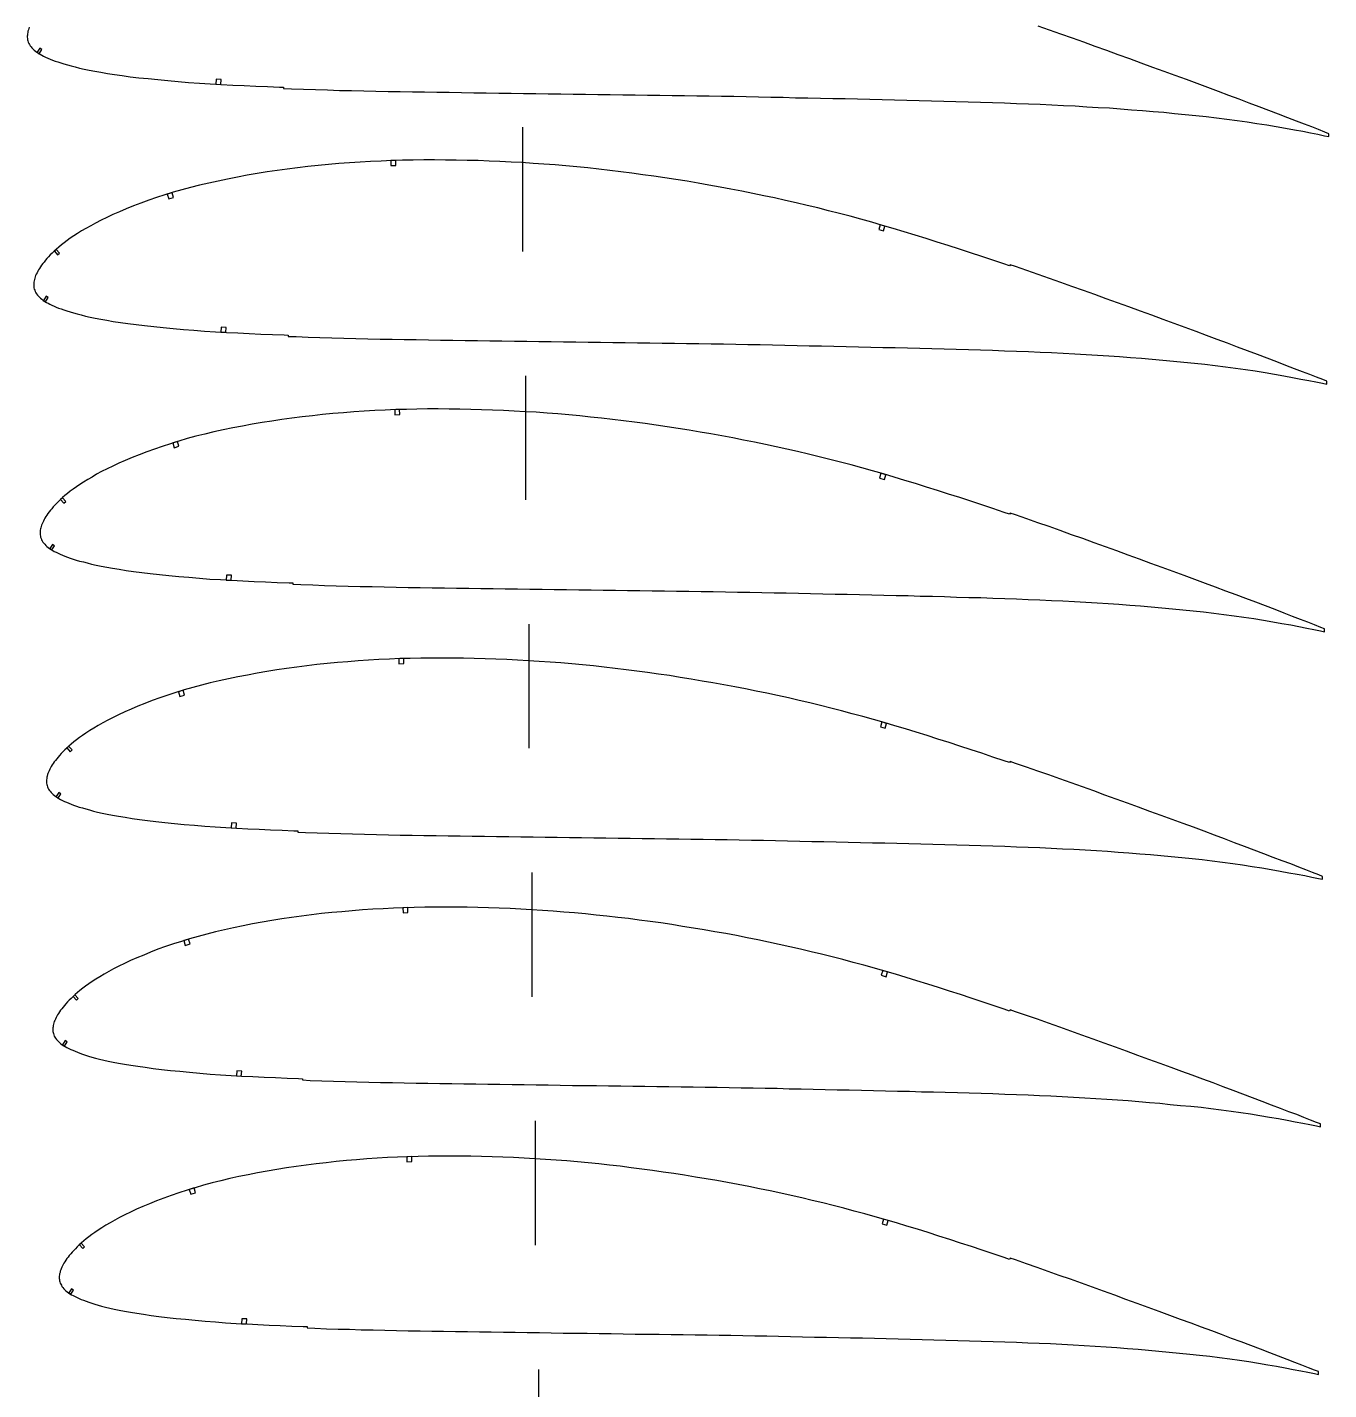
# Model space of a CAD drawing. Header units: metres. Extents: x -812 to 264, y -15627 to 100.
# Drawn here: x -791 to 257, y -3316 to -2220 of the extents above; entities that cross this region are included whole.
import ezdxf

# ---------------------------------------------------------------- set-up
doc = ezdxf.new("R2010")
doc.units = ezdxf.units.M

msp = doc.modelspace()

# ---------------------------------------------------------------- linework, layer by layer
for p, q in [((-392.2, -2400), (-392.2, -2300)), ((-389.6, -2600), (-389.6, -2500)), ((-387, -2800), (-387, -2700)), ((-384.5, -3000), (-384.5, -2900)), ((-381.9, -3200), (-381.9, -3100)), ((-379.3, -3400), (-379.3, -3300))]:
    msp.add_line(p, q)
at = {"layer": 'FoilLayer'}
msp.add_lwpolyline([(-789.5, -2219.5), (-789.9, -2220.6), (-790.3, -2221.6), (-790.6, -2222.7), (-790.8, -2223.7), (-791, -2224.7), (-791.1, -2225.8), (-791.2, -2226.7), (-791.2, -2227.6), (-791.1, -2228.6), (-790.9, -2229.6), (-790.7, -2230.5), (-790.4, -2231.5), (-789.9, -2232.5), (-789.4, -2233.4), (-788.8, -2234.4), (-788.1, -2235.3), (-787.4, -2236.2), (-786.5, -2237.1), (-785.6, -2238), (-784.5, -2238.8), (-783.4, -2239.6), (-782.2, -2240.4), (-780.9, -2241.2), (-779.5, -2242), (-778, -2242.8), (-776.4, -2243.5), (-774.7, -2244.3), (-772.8, -2245.1), (-770.9, -2245.9), (-768.8, -2246.7), (-766.6, -2247.4), (-764.2, -2248.2), (-761.6, -2249), (-758.8, -2249.8), (-755.8, -2250.7), (-752.6, -2251.5), (-749.1, -2252.4), (-745.3, -2253.2), (-741.2, -2254.1), (-736.7, -2254.9), (-731.9, -2255.8), (-726.6, -2256.7), (-720.9, -2257.5), (-714.8, -2258.4), (-708.2, -2259.3), (-701.2, -2260.1), (-693.8, -2260.9), (-686.1, -2261.7), (-678, -2262.4), (-669.7, -2263.2), (-661.2, -2263.9), (-652.6, -2264.5), (-643.8, -2265.1), (-634.9, -2265.6), (-625.7, -2266.1), (-616.5, -2266.5), (-607.1, -2266.9), (-597.6, -2267.3), (-588, -2267.7), (-584.8, -2267.8), (-584.8, -2268.8), (-578.4, -2269.1), (-568.7, -2269.4), (-559.1, -2269.7), (-549.4, -2270), (-539.7, -2270.3), (-530, -2270.5), (-520.2, -2270.8), (-510.4, -2271), (-500.6, -2271.2), (-490.9, -2271.3), (-481, -2271.5), (-471.2, -2271.6), (-461.3, -2271.8), (-451.4, -2271.9), (-441.4, -2272.1), (-431.5, -2272.2), (-421.5, -2272.3), (-411.5, -2272.5), (-401.6, -2272.6), (-391.6, -2272.8), (-381.6, -2272.9), (-371.6, -2273), (-361.6, -2273.2), (-351.7, -2273.3), (-341.7, -2273.4), (-331.7, -2273.6), (-321.7, -2273.7), (-311.7, -2273.9), (-301.7, -2274), (-291.8, -2274.1), (-281.8, -2274.3), (-271.8, -2274.4), (-261.9, -2274.5), (-251.9, -2274.7), (-242, -2274.8), (-232, -2275), (-222.1, -2275.1), (-212.2, -2275.3), (-202.3, -2275.5), (-192.3, -2275.7), (-182.4, -2275.9), (-172.5, -2276.2), (-162.5, -2276.4), (-152.5, -2276.6), (-142.6, -2276.8), (-132.6, -2277), (-122.7, -2277.2), (-112.7, -2277.5), (-102.8, -2277.7), (-92.8, -2277.9), (-82.9, -2278.2), (-73, -2278.4), (-63.1, -2278.7), (-53.2, -2278.9), (-43.4, -2279.2), (-33.5, -2279.5), (-23.6, -2279.8), (-13.9, -2280.1), (-4.2, -2280.4), (5.4, -2280.8), (15, -2281.1), (24.6, -2281.5), (34, -2281.9), (43.3, -2282.4), (52.7, -2282.9), (62, -2283.5), (71.2, -2284), (80.2, -2284.5), (89.1, -2285.1), (97.9, -2285.9), (106.8, -2286.6), (115.5, -2287.3), (124.1, -2288), (132.7, -2288.9), (141.3, -2289.7), (149.7, -2290.5), (158.1, -2291.4), (166.4, -2292.4), (174.7, -2293.5), (183, -2294.5), (191.1, -2295.6), (199, -2296.9), (206.9, -2298.2), (214.6, -2299.5), (222.1, -2300.8), (229.2, -2302.1), (235.9, -2303.3), (242.2, -2304.5), (248.1, -2305.7), (253.5, -2306.8), (256.8, -2307.5), (256.9, -2305.2), (253.7, -2303.9), (248.7, -2301.9), (243.3, -2299.8), (237.3, -2297.5), (230.8, -2295), (223.8, -2292.3), (216.4, -2289.5), (208.7, -2286.5), (200.7, -2283.5), (192.7, -2280.5), (184.6, -2277.5), (176.3, -2274.4), (168, -2271.2), (159.6, -2268.1), (151, -2264.9), (142.2, -2261.7), (133.3, -2258.4), (124.3, -2255.1), (115.1, -2251.8), (105.9, -2248.4), (96.7, -2245), (87.4, -2241.7), (78.2, -2238.3), (68.9, -2235), (59.7, -2231.6), (50.4, -2228.3), (41.2, -2225.1), (32.1, -2221.8), (23, -2218.6)], dxfattribs=at)
for points in [[(255.2, -2504.5), (252.1, -2503.2), (247.1, -2501.3), (241.7, -2499.1), (235.8, -2496.8), (229.3, -2494.4), (222.4, -2491.7), (215, -2488.9), (207.3, -2486), (199.4, -2483), (191.4, -2479.9), (183.4, -2477), (175.2, -2473.9), (166.9, -2470.8), (158.5, -2467.6), (150, -2464.5), (141.3, -2461.3), (132.5, -2458), (123.5, -2454.8), (114.4, -2451.4), (105.2, -2448.1), (96, -2444.7), (86.8, -2441.4), (77.6, -2438.1), (68.5, -2434.7), (59.3, -2431.4), (50.1, -2428.2), (41, -2424.9), (31.9, -2421.7), (22.8, -2418.5), (13.7, -2415.3), (4.7, -2412.2), (0.2, -2410.7), (-0.1, -2411.7), (-4.7, -2410.1), (-13.7, -2407.1), (-22.6, -2404.1), (-31.6, -2401.1), (-40.6, -2398.2), (-49.6, -2395.3), (-58.5, -2392.4), (-67.4, -2389.6), (-76.3, -2386.8), (-85, -2384.2), (-93.8, -2381.5), (-102.5, -2379), (-111.2, -2376.5), (-119.9, -2374.1), (-128.6, -2371.7), (-137.2, -2369.4), (-145.9, -2367.2), (-154.6, -2365), (-163.2, -2362.9), (-171.9, -2360.9), (-180.7, -2358.9), (-189.4, -2356.9), (-198.1, -2355.1), (-206.9, -2353.3), (-215.7, -2351.5), (-224.5, -2349.8), (-233.3, -2348.2), (-242.2, -2346.6), (-251, -2345), (-259.9, -2343.5), (-268.8, -2342.1), (-277.7, -2340.7), (-286.6, -2339.4), (-295.4, -2338.2), (-304.3, -2337), (-313.1, -2335.8), (-322, -2334.8), (-330.9, -2333.8), (-339.7, -2332.8), (-348.5, -2331.9), (-357.4, -2331.1), (-366.2, -2330.4), (-375.1, -2329.7), (-383.9, -2329.1), (-392.8, -2328.5), (-401.6, -2328), (-410.5, -2327.6), (-419.3, -2327.2), (-428.1, -2326.9), (-436.9, -2326.7), (-445.7, -2326.5), (-454.5, -2326.4), (-463.2, -2326.3), (-471.9, -2326.3), (-480.5, -2326.4), (-489.1, -2326.6), (-497.7, -2326.9), (-506.2, -2327.2), (-514.7, -2327.6), (-523.2, -2328.1), (-531.7, -2328.7), (-540.2, -2329.3), (-548.6, -2330.1), (-557, -2330.9), (-565.3, -2331.7), (-573.6, -2332.7), (-581.8, -2333.7), (-590, -2334.8), (-598.1, -2336), (-606.1, -2337.3), (-614.1, -2338.7), (-622, -2340.2), (-629.8, -2341.7), (-637.5, -2343.3), (-645, -2344.9), (-652.4, -2346.7), (-659.6, -2348.5), (-666.7, -2350.4), (-673.6, -2352.4), (-680.4, -2354.5), (-687, -2356.6), (-693.4, -2358.8), (-699.6, -2361.1), (-705.6, -2363.4), (-711.4, -2365.7), (-716.9, -2368), (-722.2, -2370.3), (-727.1, -2372.6), (-731.7, -2374.8), (-736.1, -2377.1), (-740.1, -2379.3), (-743.9, -2381.4), (-747.4, -2383.5), (-750.7, -2385.5), (-753.7, -2387.5), (-756.5, -2389.4), (-759.1, -2391.3), (-761.5, -2393.1), (-763.7, -2394.8), (-765.8, -2396.5), (-767.7, -2398.2), (-769.4, -2399.8), (-771.1, -2401.3), (-772.6, -2402.8), (-774, -2404.3), (-775.3, -2405.7), (-776.5, -2407.1), (-777.6, -2408.5), (-778.7, -2409.8), (-779.6, -2411.1), (-780.5, -2412.4), (-781.3, -2413.6), (-782.1, -2414.8), (-782.7, -2415.9), (-783.3, -2417.1), (-783.9, -2418.3), (-784.4, -2419.4), (-784.8, -2420.4), (-785.1, -2421.5), (-785.4, -2422.6), (-785.7, -2423.6), (-785.8, -2424.6), (-786, -2425.6), (-786, -2426.5), (-786, -2427.5), (-786, -2428.4), (-785.8, -2429.4), (-785.5, -2430.3), (-785.2, -2431.3), (-784.8, -2432.3), (-784.3, -2433.2), (-783.7, -2434.1), (-783, -2435.1), (-782.2, -2436), (-781.4, -2436.8), (-780.4, -2437.7), (-779.4, -2438.5), (-778.3, -2439.4), (-777.1, -2440.2), (-775.8, -2441), (-774.4, -2441.7), (-772.9, -2442.5), (-771.3, -2443.3), (-769.6, -2444), (-767.8, -2444.8), (-765.9, -2445.6), (-763.8, -2446.3), (-761.6, -2447.1), (-759.2, -2447.9), (-756.7, -2448.7), (-753.9, -2449.5), (-750.9, -2450.3), (-747.7, -2451.1), (-744.2, -2452), (-740.5, -2452.9), (-736.4, -2453.7), (-732, -2454.6), (-727.1, -2455.4), (-721.9, -2456.3), (-716.2, -2457.1), (-710.1, -2458), (-703.6, -2458.9), (-696.7, -2459.7), (-689.3, -2460.5), (-681.6, -2461.3), (-673.6, -2462), (-665.3, -2462.8), (-656.9, -2463.5), (-648.4, -2464.1), (-639.6, -2464.6), (-630.7, -2465.2), (-621.7, -2465.6), (-612.5, -2466.1), (-603.1, -2466.5), (-593.7, -2466.9), (-584.2, -2467.2), (-581, -2467.3), (-581, -2468.4), (-574.6, -2468.6), (-565, -2469), (-555.5, -2469.3), (-545.9, -2469.6), (-536.2, -2469.8), (-526.5, -2470.1), (-516.8, -2470.3), (-507.1, -2470.5), (-497.4, -2470.7), (-487.7, -2470.9), (-477.9, -2471), (-468.1, -2471.2), (-458.3, -2471.3), (-448.4, -2471.5), (-438.6, -2471.6), (-428.7, -2471.7), (-418.8, -2471.9), (-408.9, -2472), (-398.9, -2472.1), (-389, -2472.3), (-379.1, -2472.4), (-369.2, -2472.6), (-359.3, -2472.7), (-349.4, -2472.8), (-339.5, -2473), (-329.5, -2473.1), (-319.6, -2473.2), (-309.7, -2473.4), (-299.8, -2473.5), (-289.9, -2473.6), (-280, -2473.8), (-270, -2473.9), (-260.2, -2474), (-250.3, -2474.2), (-240.4, -2474.3), (-230.5, -2474.5), (-220.6, -2474.7), (-210.8, -2474.8), (-200.9, -2475), (-191.1, -2475.2), (-181.2, -2475.4), (-171.3, -2475.7), (-161.4, -2475.9), (-151.5, -2476.1), (-141.6, -2476.3), (-131.7, -2476.5), (-121.9, -2476.7), (-112, -2477), (-102.1, -2477.2), (-92.2, -2477.4), (-82.4, -2477.7), (-72.5, -2477.9), (-62.7, -2478.2), (-52.9, -2478.4), (-43.1, -2478.7), (-33.3, -2479), (-23.5, -2479.3), (-13.8, -2479.6), (-4.2, -2479.9), (5.4, -2480.2), (15, -2480.6), (24.4, -2481), (33.7, -2481.4), (43, -2481.9), (52.3, -2482.4), (61.6, -2482.9), (70.7, -2483.4), (79.7, -2484), (88.5, -2484.6), (97.3, -2485.3), (106.1, -2486), (114.7, -2486.7), (123.3, -2487.5), (131.8, -2488.3), (140.3, -2489.2), (148.7, -2490), (157, -2490.8), (165.3, -2491.8), (173.6, -2492.9), (181.8, -2493.9), (189.9, -2495), (197.7, -2496.2), (205.6, -2497.5), (213.2, -2498.8), (220.7, -2500.1), (227.7, -2501.4), (234.4, -2502.7), (240.7, -2503.9), (246.5, -2505), (251.8, -2506.1), (255.2, -2506.8)], [(253.5, -2703.8), (250.4, -2702.6), (245.5, -2700.6), (240.1, -2698.5), (234.2, -2696.2), (227.8, -2693.8), (220.9, -2691.1), (213.6, -2688.3), (206, -2685.4), (198.1, -2682.4), (190.2, -2679.4), (182.2, -2676.5), (174.1, -2673.4), (165.8, -2670.3), (157.5, -2667.2), (149, -2664), (140.4, -2660.9), (131.6, -2657.7), (122.7, -2654.4), (113.6, -2651.1), (104.5, -2647.8), (95.4, -2644.4), (86.3, -2641.1), (77.1, -2637.8), (68, -2634.5), (58.9, -2631.2), (49.8, -2628), (40.7, -2624.7), (31.7, -2621.5), (22.7, -2618.4), (13.7, -2615.2), (4.7, -2612.1), (0.2, -2610.6), (-0.1, -2611.6), (-4.6, -2610.1), (-13.6, -2607), (-22.5, -2604.1), (-31.4, -2601.1), (-40.3, -2598.2), (-49.3, -2595.3), (-58.2, -2592.5), (-67, -2589.7), (-75.8, -2586.9), (-84.5, -2584.3), (-93.2, -2581.7), (-101.8, -2579.1), (-110.5, -2576.7), (-119.1, -2574.3), (-127.7, -2571.9), (-136.3, -2569.6), (-144.9, -2567.4), (-153.5, -2565.3), (-162.2, -2563.2), (-170.8, -2561.1), (-179.5, -2559.2), (-188.1, -2557.2), (-196.8, -2555.4), (-205.5, -2553.6), (-214.3, -2551.8), (-223, -2550.1), (-231.8, -2548.5), (-240.6, -2546.9), (-249.4, -2545.4), (-258.2, -2543.9), (-267, -2542.5), (-275.9, -2541.1), (-284.7, -2539.8), (-293.5, -2538.6), (-302.3, -2537.4), (-311.1, -2536.3), (-319.9, -2535.2), (-328.7, -2534.2), (-337.5, -2533.3), (-346.3, -2532.4), (-355, -2531.6), (-363.8, -2530.8), (-372.6, -2530.2), (-381.4, -2529.5), (-390.2, -2529), (-399, -2528.5), (-407.8, -2528.1), (-416.6, -2527.7), (-425.3, -2527.4), (-434.1, -2527.1), (-442.8, -2527), (-451.5, -2526.9), (-460.2, -2526.8), (-468.8, -2526.8), (-477.4, -2526.9), (-485.9, -2527.1), (-494.4, -2527.3), (-502.9, -2527.7), (-511.4, -2528.1), (-519.8, -2528.6), (-528.2, -2529.2), (-536.6, -2529.8), (-545, -2530.5), (-553.3, -2531.3), (-561.6, -2532.2), (-569.8, -2533.1), (-578, -2534.2), (-586.1, -2535.3), (-594.2, -2536.5), (-602.1, -2537.8), (-610.1, -2539.1), (-617.9, -2540.6), (-625.7, -2542.1), (-633.3, -2543.7), (-640.8, -2545.3), (-648.1, -2547), (-655.3, -2548.8), (-662.3, -2550.7), (-669.2, -2552.7), (-675.9, -2554.8), (-682.5, -2556.9), (-688.8, -2559.1), (-695, -2561.3), (-701, -2563.6), (-706.8, -2565.9), (-712.2, -2568.2), (-717.4, -2570.5), (-722.3, -2572.8), (-726.9, -2575), (-731.3, -2577.2), (-735.3, -2579.4), (-739, -2581.6), (-742.5, -2583.6), (-745.8, -2585.6), (-748.8, -2587.6), (-751.6, -2589.5), (-754.1, -2591.3), (-756.5, -2593.1), (-758.7, -2594.9), (-760.8, -2596.5), (-762.7, -2598.2), (-764.4, -2599.8), (-766, -2601.3), (-767.5, -2602.8), (-768.9, -2604.3), (-770.2, -2605.7), (-771.4, -2607.1), (-772.5, -2608.4), (-773.6, -2609.7), (-774.5, -2611), (-775.4, -2612.3), (-776.2, -2613.5), (-776.9, -2614.7), (-777.6, -2615.8), (-778.2, -2617), (-778.7, -2618.2), (-779.2, -2619.2), (-779.7, -2620.3), (-780, -2621.4), (-780.3, -2622.4), (-780.5, -2623.4), (-780.7, -2624.4), (-780.8, -2625.4), (-780.9, -2626.3), (-780.9, -2627.3), (-780.8, -2628.2), (-780.6, -2629.2), (-780.4, -2630.1), (-780.1, -2631.1), (-779.7, -2632.1), (-779.2, -2633), (-778.6, -2633.9), (-777.9, -2634.8), (-777.1, -2635.7), (-776.3, -2636.6), (-775.3, -2637.4), (-774.3, -2638.3), (-773.2, -2639.1), (-772, -2639.9), (-770.7, -2640.7), (-769.4, -2641.5), (-767.9, -2642.2), (-766.3, -2643), (-764.6, -2643.7), (-762.8, -2644.5), (-760.9, -2645.3), (-758.8, -2646), (-756.6, -2646.8), (-754.2, -2647.6), (-751.7, -2648.4), (-749, -2649.2), (-746, -2650), (-742.8, -2650.8), (-739.4, -2651.7), (-735.6, -2652.5), (-731.6, -2653.4), (-727.2, -2654.2), (-722.4, -2655), (-717.2, -2655.9), (-711.5, -2656.8), (-705.5, -2657.6), (-699, -2658.5), (-692.1, -2659.3), (-684.8, -2660.1), (-677.2, -2660.9), (-669.2, -2661.6), (-661, -2662.3), (-652.6, -2663), (-644.1, -2663.7), (-635.5, -2664.2), (-626.6, -2664.7), (-617.6, -2665.2), (-608.5, -2665.6), (-599.2, -2666), (-589.8, -2666.4), (-580.3, -2666.8), (-577.2, -2666.9), (-577.2, -2667.9), (-570.9, -2668.2), (-561.3, -2668.5), (-551.8, -2668.8), (-542.3, -2669.1), (-532.7, -2669.4), (-523.1, -2669.6), (-513.4, -2669.8), (-503.8, -2670), (-494.1, -2670.2), (-484.5, -2670.4), (-474.8, -2670.5), (-465, -2670.7), (-455.3, -2670.8), (-445.5, -2671), (-435.7, -2671.1), (-425.9, -2671.3), (-416, -2671.4), (-406.2, -2671.5), (-396.3, -2671.7), (-386.5, -2671.8), (-376.6, -2671.9), (-366.8, -2672.1), (-356.9, -2672.2), (-347.1, -2672.3), (-337.2, -2672.5), (-327.4, -2672.6), (-317.5, -2672.8), (-307.7, -2672.9), (-297.8, -2673), (-288, -2673.2), (-278.1, -2673.3), (-268.3, -2673.4), (-258.5, -2673.5), (-248.6, -2673.7), (-238.8, -2673.8), (-229, -2674), (-219.2, -2674.2), (-209.4, -2674.3), (-199.6, -2674.5), (-189.8, -2674.7), (-180, -2674.9), (-170.2, -2675.2), (-160.4, -2675.4), (-150.5, -2675.6), (-140.7, -2675.8), (-130.9, -2676), (-121.1, -2676.2), (-111.2, -2676.5), (-101.4, -2676.7), (-91.6, -2676.9), (-81.8, -2677.1), (-72.1, -2677.4), (-62.3, -2677.6), (-52.5, -2677.9), (-42.8, -2678.2), (-33, -2678.5), (-23.3, -2678.7), (-13.7, -2679), (-4.1, -2679.4), (5.4, -2679.7), (14.9, -2680.1), (24.2, -2680.4), (33.5, -2680.9), (42.8, -2681.3), (52, -2681.8), (61.2, -2682.4), (70.3, -2682.9), (79.2, -2683.4), (87.9, -2684), (96.6, -2684.7), (105.4, -2685.4), (114, -2686.1), (122.5, -2686.9), (131, -2687.7), (139.4, -2688.6), (147.8, -2689.4), (156, -2690.2), (164.2, -2691.2), (172.4, -2692.3), (180.6, -2693.3), (188.6, -2694.4), (196.5, -2695.6), (204.2, -2696.9), (211.9, -2698.2), (219.2, -2699.5), (226.2, -2700.7), (232.9, -2702), (239.1, -2703.2), (244.9, -2704.3), (250.2, -2705.4), (253.5, -2706.1)], [(251.9, -2903.1), (248.8, -2901.9), (243.8, -2900), (238.5, -2897.9), (232.7, -2895.6), (226.3, -2893.1), (219.4, -2890.5), (212.2, -2887.8), (204.6, -2884.9), (196.8, -2881.9), (188.9, -2878.9), (181, -2876), (172.9, -2872.9), (164.8, -2869.8), (156.5, -2866.7), (148, -2863.6), (139.5, -2860.5), (130.7, -2857.3), (121.9, -2854), (112.9, -2850.8), (103.8, -2847.5), (94.8, -2844.2), (85.7, -2840.9), (76.6, -2837.6), (67.6, -2834.3), (58.5, -2831), (49.5, -2827.8), (40.4, -2824.6), (31.5, -2821.4), (22.5, -2818.3), (13.6, -2815.1), (4.6, -2812.1), (0.2, -2810.6), (-0.1, -2811.5), (-4.6, -2810), (-13.5, -2807), (-22.4, -2804), (-31.2, -2801.1), (-40.1, -2798.2), (-48.9, -2795.4), (-57.8, -2792.5), (-66.6, -2789.8), (-75.3, -2787), (-83.9, -2784.4), (-92.6, -2781.8), (-101.2, -2779.3), (-109.7, -2776.8), (-118.3, -2774.4), (-126.9, -2772.1), (-135.4, -2769.8), (-144, -2767.6), (-152.5, -2765.5), (-161.1, -2763.4), (-169.7, -2761.4), (-178.3, -2759.4), (-186.9, -2757.5), (-195.5, -2755.7), (-204.2, -2753.9), (-212.9, -2752.2), (-221.5, -2750.5), (-230.3, -2748.9), (-239, -2747.3), (-247.7, -2745.8), (-256.5, -2744.3), (-265.3, -2742.9), (-274, -2741.5), (-282.8, -2740.2), (-291.6, -2739), (-300.3, -2737.8), (-309, -2736.7), (-317.8, -2735.7), (-326.5, -2734.7), (-335.3, -2733.7), (-344, -2732.9), (-352.7, -2732.1), (-361.4, -2731.3), (-370.2, -2730.6), (-378.9, -2730), (-387.6, -2729.5), (-396.4, -2729), (-405.1, -2728.5), (-413.8, -2728.2), (-422.5, -2727.9), (-431.2, -2727.6), (-439.9, -2727.5), (-448.6, -2727.3), (-457.2, -2727.3), (-465.7, -2727.3), (-474.2, -2727.4), (-482.7, -2727.6), (-491.1, -2727.8), (-499.6, -2728.2), (-508, -2728.6), (-516.4, -2729.1), (-524.8, -2729.6), (-533.1, -2730.3), (-541.4, -2731), (-549.7, -2731.8), (-557.9, -2732.6), (-566.1, -2733.6), (-574.2, -2734.6), (-582.3, -2735.7), (-590.3, -2736.9), (-598.2, -2738.2), (-606, -2739.5), (-613.9, -2741), (-621.6, -2742.5), (-629.1, -2744), (-636.6, -2745.7), (-643.8, -2747.4), (-650.9, -2749.2), (-657.9, -2751.1), (-664.8, -2753), (-671.4, -2755.1), (-678, -2757.2), (-684.3, -2759.4), (-690.5, -2761.6), (-696.4, -2763.9), (-702.1, -2766.1), (-707.5, -2768.4), (-712.7, -2770.7), (-717.6, -2773), (-722.1, -2775.2), (-726.4, -2777.4), (-730.4, -2779.6), (-734.2, -2781.7), (-737.6, -2783.7), (-740.9, -2785.7), (-743.9, -2787.7), (-746.6, -2789.6), (-749.2, -2791.4), (-751.5, -2793.2), (-753.7, -2794.9), (-755.7, -2796.6), (-757.6, -2798.2), (-759.4, -2799.8), (-761, -2801.3), (-762.5, -2802.8), (-763.9, -2804.2), (-765.1, -2805.7), (-766.3, -2807), (-767.4, -2808.4), (-768.5, -2809.7), (-769.4, -2811), (-770.3, -2812.2), (-771.1, -2813.4), (-771.8, -2814.6), (-772.5, -2815.7), (-773.1, -2816.9), (-773.6, -2818), (-774.1, -2819.1), (-774.5, -2820.2), (-774.8, -2821.2), (-775.1, -2822.3), (-775.4, -2823.3), (-775.5, -2824.3), (-775.7, -2825.3), (-775.7, -2826.2), (-775.7, -2827.1), (-775.6, -2828), (-775.5, -2829), (-775.2, -2829.9), (-774.9, -2830.9), (-774.5, -2831.8), (-774, -2832.8), (-773.4, -2833.7), (-772.8, -2834.6), (-772, -2835.5), (-771.1, -2836.3), (-770.2, -2837.2), (-769.2, -2838), (-768.1, -2838.8), (-766.9, -2839.6), (-765.7, -2840.4), (-764.3, -2841.2), (-762.8, -2841.9), (-761.2, -2842.7), (-759.5, -2843.4), (-757.8, -2844.2), (-755.8, -2844.9), (-753.8, -2845.7), (-751.6, -2846.5), (-749.3, -2847.3), (-746.8, -2848), (-744, -2848.8), (-741.1, -2849.6), (-737.9, -2850.5), (-734.5, -2851.3), (-730.8, -2852.1), (-726.7, -2853), (-722.4, -2853.8), (-717.6, -2854.7), (-712.4, -2855.5), (-706.8, -2856.4), (-700.8, -2857.2), (-694.4, -2858.1), (-687.6, -2858.9), (-680.3, -2859.7), (-672.7, -2860.4), (-664.8, -2861.2), (-656.6, -2861.9), (-648.3, -2862.6), (-639.9, -2863.2), (-631.3, -2863.8), (-622.5, -2864.3), (-613.5, -2864.7), (-604.4, -2865.2), (-595.2, -2865.6), (-585.9, -2866), (-576.5, -2866.3), (-573.4, -2866.4), (-573.4, -2867.5), (-567.1, -2867.7), (-557.6, -2868.1), (-548.2, -2868.4), (-538.7, -2868.6), (-529.2, -2868.9), (-519.6, -2869.1), (-510, -2869.4), (-500.4, -2869.6), (-490.9, -2869.8), (-481.3, -2869.9), (-471.7, -2870.1), (-462, -2870.2), (-452.3, -2870.4), (-442.6, -2870.5), (-432.8, -2870.7), (-423.1, -2870.8), (-413.3, -2870.9), (-403.5, -2871), (-393.7, -2871.2), (-383.9, -2871.3), (-374.1, -2871.5), (-364.4, -2871.6), (-354.6, -2871.7), (-344.8, -2871.9), (-335, -2872), (-325.2, -2872.1), (-315.4, -2872.3), (-305.6, -2872.4), (-295.9, -2872.5), (-286.1, -2872.7), (-276.3, -2872.8), (-266.5, -2872.9), (-256.8, -2873.1), (-247, -2873.2), (-237.2, -2873.4), (-227.5, -2873.5), (-217.8, -2873.7), (-208, -2873.8), (-198.3, -2874), (-188.6, -2874.2), (-178.9, -2874.4), (-169.1, -2874.7), (-159.3, -2874.9), (-149.6, -2875.1), (-139.8, -2875.3), (-130, -2875.5), (-120.3, -2875.7), (-110.5, -2876), (-100.7, -2876.2), (-91, -2876.4), (-81.3, -2876.6), (-71.6, -2876.9), (-61.9, -2877.1), (-52.2, -2877.4), (-42.5, -2877.7), (-32.8, -2877.9), (-23.2, -2878.2), (-13.6, -2878.5), (-4.1, -2878.8), (5.3, -2879.2), (14.8, -2879.5), (24.1, -2879.9), (33.3, -2880.3), (42.5, -2880.8), (51.6, -2881.3), (60.8, -2881.8), (69.8, -2882.3), (78.7, -2882.9), (87.4, -2883.5), (96, -2884.2), (104.7, -2884.9), (113.2, -2885.6), (121.7, -2886.3), (130.1, -2887.2), (138.5, -2888), (146.8, -2888.8), (155, -2889.6), (163.1, -2890.6), (171.3, -2891.6), (179.5, -2892.7), (187.4, -2893.8), (195.2, -2895), (202.9, -2896.2), (210.5, -2897.5), (217.8, -2898.8), (224.7, -2900.1), (231.3, -2901.3), (237.5, -2902.5), (243.3, -2903.6), (248.5, -2904.7), (251.8, -2905.4)], [(250.2, -3102.4), (247.1, -3101.2), (242.2, -3099.3), (236.9, -3097.2), (231.1, -3094.9), (224.8, -3092.5), (218, -3089.9), (210.8, -3087.2), (203.2, -3084.3), (195.5, -3081.3), (187.7, -3078.4), (179.8, -3075.5), (171.8, -3072.4), (163.7, -3069.4), (155.4, -3066.3), (147, -3063.2), (138.5, -3060.1), (129.9, -3056.9), (121, -3053.7), (112.1, -3050.4), (103.1, -3047.2), (94.1, -3043.9), (85.1, -3040.6), (76.1, -3037.3), (67.1, -3034.1), (58.1, -3030.8), (49.1, -3027.6), (40.2, -3024.4), (31.3, -3021.3), (22.4, -3018.1), (13.5, -3015), (4.6, -3012), (0.2, -3010.5), (-0.1, -3011.5), (-4.6, -3010), (-13.4, -3007), (-22.2, -3004), (-31, -3001.1), (-39.8, -2998.2), (-48.6, -2995.4), (-57.4, -2992.6), (-66.1, -2989.8), (-74.8, -2987.1), (-83.4, -2984.5), (-92, -2981.9), (-100.5, -2979.4), (-109, -2977), (-117.5, -2974.6), (-126, -2972.3), (-134.5, -2970.1), (-143, -2967.9), (-151.5, -2965.7), (-160, -2963.7), (-168.6, -2961.7), (-177.1, -2959.7), (-185.7, -2957.8), (-194.3, -2956), (-202.8, -2954.2), (-211.4, -2952.5), (-220.1, -2950.8), (-228.7, -2949.2), (-237.4, -2947.7), (-246.1, -2946.1), (-254.8, -2944.7), (-263.5, -2943.3), (-272.2, -2941.9), (-280.9, -2940.6), (-289.6, -2939.4), (-298.3, -2938.2), (-307, -2937.1), (-315.7, -2936.1), (-324.4, -2935.1), (-333, -2934.2), (-341.7, -2933.3), (-350.4, -2932.5), (-359, -2931.8), (-367.7, -2931.1), (-376.4, -2930.5), (-385.1, -2929.9), (-393.7, -2929.5), (-402.4, -2929), (-411.1, -2928.7), (-419.7, -2928.4), (-428.4, -2928.1), (-437, -2927.9), (-445.6, -2927.8), (-454.1, -2927.8), (-462.6, -2927.8), (-471.1, -2927.9), (-479.5, -2928.1), (-487.9, -2928.3), (-496.3, -2928.7), (-504.6, -2929.1), (-513, -2929.5), (-521.3, -2930.1), (-529.6, -2930.7), (-537.8, -2931.5), (-546, -2932.2), (-554.2, -2933.1), (-562.3, -2934), (-570.4, -2935.1), (-578.4, -2936.2), (-586.3, -2937.3), (-594.2, -2938.6), (-602, -2939.9), (-609.8, -2941.4), (-617.4, -2942.9), (-625, -2944.4), (-632.3, -2946), (-639.6, -2947.7), (-646.6, -2949.5), (-653.6, -2951.4), (-660.4, -2953.4), (-667, -2955.4), (-673.5, -2957.5), (-679.8, -2959.6), (-685.9, -2961.8), (-691.8, -2964.1), (-697.4, -2966.4), (-702.8, -2968.6), (-708, -2970.9), (-712.8, -2973.1), (-717.4, -2975.4), (-721.6, -2977.6), (-725.6, -2979.7), (-729.3, -2981.8), (-732.8, -2983.9), (-736, -2985.8), (-738.9, -2987.8), (-741.7, -2989.6), (-744.2, -2991.4), (-746.5, -2993.2), (-748.7, -2994.9), (-750.7, -2996.6), (-752.6, -2998.2), (-754.3, -2999.8), (-755.9, -3001.3), (-757.4, -3002.8), (-758.8, -3004.2), (-760.1, -3005.6), (-761.3, -3007), (-762.3, -3008.3), (-763.4, -3009.6), (-764.3, -3010.9), (-765.2, -3012.1), (-766, -3013.4), (-766.7, -3014.5), (-767.3, -3015.6), (-767.9, -3016.8), (-768.5, -3017.9), (-769, -3019), (-769.4, -3020), (-769.7, -3021.1), (-770, -3022.1), (-770.2, -3023.1), (-770.4, -3024.1), (-770.5, -3025.1), (-770.6, -3026), (-770.6, -3026.9), (-770.5, -3027.9), (-770.3, -3028.8), (-770.1, -3029.7), (-769.8, -3030.7), (-769.4, -3031.6), (-768.9, -3032.5), (-768.3, -3033.4), (-767.6, -3034.3), (-766.9, -3035.2), (-766, -3036.1), (-765.1, -3036.9), (-764.1, -3037.8), (-763, -3038.6), (-761.8, -3039.4), (-760.6, -3040.1), (-759.2, -3040.9), (-757.7, -3041.6), (-756.2, -3042.4), (-754.5, -3043.1), (-752.7, -3043.9), (-750.8, -3044.6), (-748.8, -3045.4), (-746.6, -3046.2), (-744.3, -3046.9), (-741.8, -3047.7), (-739.1, -3048.5), (-736.2, -3049.3), (-733, -3050.1), (-729.6, -3051), (-725.9, -3051.8), (-721.9, -3052.6), (-717.6, -3053.5), (-712.9, -3054.3), (-707.7, -3055.1), (-702.2, -3056), (-696.2, -3056.8), (-689.8, -3057.7), (-683, -3058.5), (-675.8, -3059.3), (-668.2, -3060), (-660.4, -3060.8), (-652.3, -3061.5), (-644, -3062.2), (-635.6, -3062.8), (-627.1, -3063.3), (-618.4, -3063.8), (-609.5, -3064.3), (-600.4, -3064.7), (-591.3, -3065.1), (-582, -3065.5), (-572.7, -3065.9), (-569.6, -3066), (-569.6, -3067), (-563.3, -3067.3), (-554, -3067.6), (-544.6, -3067.9), (-535.1, -3068.2), (-525.7, -3068.4), (-516.2, -3068.7), (-506.6, -3068.9), (-497.1, -3069.1), (-487.6, -3069.3), (-478.1, -3069.5), (-468.5, -3069.6), (-458.9, -3069.7), (-449.3, -3069.9), (-439.6, -3070), (-430, -3070.2), (-420.3, -3070.3), (-410.6, -3070.4), (-400.8, -3070.6), (-391.1, -3070.7), (-381.4, -3070.9), (-371.7, -3071), (-362, -3071.1), (-352.2, -3071.3), (-342.5, -3071.4), (-332.8, -3071.5), (-323.1, -3071.7), (-313.3, -3071.8), (-303.6, -3071.9), (-293.9, -3072.1), (-284.2, -3072.2), (-274.5, -3072.3), (-264.7, -3072.4), (-255, -3072.6), (-245.4, -3072.7), (-235.7, -3072.9), (-226, -3073), (-216.3, -3073.2), (-206.7, -3073.4), (-197, -3073.5), (-187.3, -3073.7), (-177.7, -3074), (-168, -3074.2), (-158.3, -3074.4), (-148.6, -3074.6), (-138.9, -3074.8), (-129.2, -3075), (-119.5, -3075.2), (-109.8, -3075.5), (-100.1, -3075.7), (-90.4, -3075.9), (-80.7, -3076.1), (-71.1, -3076.4), (-61.5, -3076.6), (-51.9, -3076.9), (-42.2, -3077.2), (-32.6, -3077.4), (-23, -3077.7), (-13.5, -3078), (-4.1, -3078.3), (5.3, -3078.6), (14.7, -3079), (23.9, -3079.4), (33.1, -3079.8), (42.2, -3080.2), (51.3, -3080.7), (60.4, -3081.3), (69.3, -3081.8), (78.1, -3082.3), (86.8, -3082.9), (95.4, -3083.6), (104, -3084.3), (112.5, -3085), (120.9, -3085.7), (129.2, -3086.6), (137.6, -3087.4), (145.8, -3088.2), (154, -3089), (162, -3090), (170.2, -3091), (178.3, -3092.1), (186.2, -3093.1), (193.9, -3094.3), (201.5, -3095.6), (209.1, -3096.9), (216.3, -3098.1), (223.3, -3099.4), (229.8, -3100.6), (235.9, -3101.8), (241.6, -3102.9), (246.9, -3104), (250.1, -3104.7)], [(248.5, -3301.8), (245.5, -3300.5), (240.6, -3298.6), (235.3, -3296.6), (229.6, -3294.3), (223.3, -3291.9), (216.5, -3289.3), (209.4, -3286.6), (201.9, -3283.7), (194.2, -3280.8), (186.4, -3277.9), (178.6, -3275), (170.6, -3272), (162.6, -3268.9), (154.4, -3265.9), (146.1, -3262.8), (137.6, -3259.7), (129, -3256.5), (120.2, -3253.3), (111.4, -3250.1), (102.5, -3246.8), (93.5, -3243.6), (84.6, -3240.3), (75.6, -3237.1), (66.7, -3233.8), (57.7, -3230.6), (48.8, -3227.4), (39.9, -3224.3), (31, -3221.1), (22.2, -3218), (13.4, -3214.9), (4.6, -3211.9), (0.2, -3210.4), (-0.1, -3211.4), (-4.5, -3209.9), (-13.3, -3206.9), (-22.1, -3204), (-30.8, -3201.1), (-39.6, -3198.3), (-48.3, -3195.4), (-57, -3192.7), (-65.7, -3189.9), (-74.3, -3187.2), (-82.8, -3184.6), (-91.3, -3182.1), (-99.8, -3179.6), (-108.3, -3177.2), (-116.8, -3174.8), (-125.2, -3172.5), (-133.6, -3170.3), (-142.1, -3168.1), (-150.5, -3166), (-159, -3163.9), (-167.4, -3161.9), (-175.9, -3160), (-184.4, -3158.1), (-193, -3156.3), (-201.5, -3154.5), (-210, -3152.8), (-218.6, -3151.2), (-227.2, -3149.6), (-235.8, -3148), (-244.5, -3146.5), (-253.1, -3145.1), (-261.8, -3143.7), (-270.4, -3142.3), (-279.1, -3141.1), (-287.7, -3139.8), (-296.3, -3138.7), (-305, -3137.6), (-313.6, -3136.5), (-322.2, -3135.5), (-330.8, -3134.6), (-339.4, -3133.8), (-348, -3133), (-356.6, -3132.2), (-365.3, -3131.6), (-373.9, -3131), (-382.5, -3130.4), (-391.1, -3129.9), (-399.7, -3129.5), (-408.3, -3129.1), (-416.9, -3128.8), (-425.5, -3128.6), (-434.1, -3128.4), (-442.6, -3128.3), (-451.1, -3128.3), (-459.6, -3128.3), (-468, -3128.4), (-476.3, -3128.6), (-484.6, -3128.8), (-492.9, -3129.1), (-501.2, -3129.5), (-509.5, -3130), (-517.8, -3130.6), (-526, -3131.2), (-534.2, -3131.9), (-542.4, -3132.7), (-550.5, -3133.6), (-558.6, -3134.5), (-566.6, -3135.5), (-574.5, -3136.6), (-582.4, -3137.8), (-590.2, -3139), (-598, -3140.4), (-605.7, -3141.8), (-613.3, -3143.3), (-620.8, -3144.8), (-628.1, -3146.4), (-635.3, -3148.1), (-642.3, -3149.9), (-649.2, -3151.7), (-655.9, -3153.7), (-662.5, -3155.7), (-669, -3157.8), (-675.2, -3159.9), (-681.3, -3162.1), (-687.2, -3164.3), (-692.8, -3166.6), (-698.2, -3168.9), (-703.2, -3171.1), (-708, -3173.3), (-712.6, -3175.5), (-716.8, -3177.7), (-720.7, -3179.9), (-724.4, -3181.9), (-727.9, -3184), (-731, -3185.9), (-734, -3187.9), (-736.7, -3189.7), (-739.2, -3191.5), (-741.5, -3193.3), (-743.7, -3195), (-745.7, -3196.6), (-747.6, -3198.2), (-749.3, -3199.8), (-750.9, -3201.3), (-752.4, -3202.8), (-753.7, -3204.2), (-755, -3205.6), (-756.2, -3207), (-757.3, -3208.3), (-758.3, -3209.6), (-759.2, -3210.8), (-760, -3212.1), (-760.8, -3213.3), (-761.6, -3214.4), (-762.2, -3215.5), (-762.8, -3216.7), (-763.3, -3217.8), (-763.8, -3218.9), (-764.2, -3219.9), (-764.6, -3220.9), (-764.8, -3222), (-765.1, -3223), (-765.2, -3223.9), (-765.4, -3224.9), (-765.4, -3225.8), (-765.4, -3226.7), (-765.3, -3227.7), (-765.2, -3228.6), (-764.9, -3229.5), (-764.6, -3230.5), (-764.2, -3231.4), (-763.7, -3232.3), (-763.2, -3233.2), (-762.5, -3234.1), (-761.7, -3235), (-760.9, -3235.8), (-760, -3236.7), (-759, -3237.5), (-757.9, -3238.3), (-756.8, -3239.1), (-755.5, -3239.9), (-754.1, -3240.6), (-752.7, -3241.3), (-751.1, -3242.1), (-749.5, -3242.8), (-747.7, -3243.6), (-745.8, -3244.3), (-743.8, -3245.1), (-741.6, -3245.9), (-739.3, -3246.6), (-736.8, -3247.4), (-734.2, -3248.2), (-731.3, -3249), (-728.1, -3249.8), (-724.7, -3250.6), (-721.1, -3251.4), (-717.1, -3252.3), (-712.8, -3253.1), (-708.1, -3253.9), (-703, -3254.8), (-697.5, -3255.6), (-691.5, -3256.5), (-685.2, -3257.3), (-678.4, -3258.1), (-671.3, -3258.9), (-663.8, -3259.6), (-656, -3260.4), (-647.9, -3261.1), (-639.7, -3261.8), (-631.4, -3262.4), (-622.9, -3262.9), (-614.2, -3263.4), (-605.4, -3263.9), (-596.4, -3264.3), (-587.4, -3264.7), (-578.2, -3265.1), (-568.9, -3265.4), (-565.8, -3265.5), (-565.8, -3266.6), (-559.6, -3266.8), (-550.3, -3267.2), (-540.9, -3267.5), (-531.6, -3267.7), (-522.2, -3268), (-512.7, -3268.2), (-503.3, -3268.4), (-493.8, -3268.7), (-484.4, -3268.8), (-474.9, -3269), (-465.4, -3269.1), (-455.9, -3269.3), (-446.3, -3269.4), (-436.7, -3269.6), (-427.1, -3269.7), (-417.5, -3269.8), (-407.8, -3270), (-398.2, -3270.1), (-388.5, -3270.2), (-378.8, -3270.4), (-369.2, -3270.5), (-359.5, -3270.7), (-349.9, -3270.8), (-340.2, -3270.9), (-330.6, -3271), (-320.9, -3271.2), (-311.2, -3271.3), (-301.6, -3271.5), (-291.9, -3271.6), (-282.3, -3271.7), (-272.6, -3271.8), (-263, -3272), (-253.3, -3272.1), (-243.7, -3272.2), (-234.1, -3272.4), (-224.5, -3272.5), (-214.9, -3272.7), (-205.3, -3272.9), (-195.7, -3273), (-186.1, -3273.2), (-176.5, -3273.5), (-166.8, -3273.7), (-157.2, -3273.9), (-147.6, -3274.1), (-137.9, -3274.3), (-128.3, -3274.5), (-118.7, -3274.7), (-109, -3274.9), (-99.4, -3275.2), (-89.8, -3275.4), (-80.2, -3275.6), (-70.6, -3275.8), (-61.1, -3276.1), (-51.5, -3276.4), (-41.9, -3276.6), (-32.4, -3276.9), (-22.9, -3277.2), (-13.4, -3277.5), (-4.1, -3277.8), (5.3, -3278.1), (14.6, -3278.5), (23.8, -3278.8), (32.9, -3279.2), (41.9, -3279.7), (51, -3280.2), (60, -3280.7), (68.9, -3281.2), (77.6, -3281.8), (86.2, -3282.4), (94.7, -3283.1), (103.3, -3283.8), (111.7, -3284.4), (120.1, -3285.2), (128.4, -3286), (136.7, -3286.8), (144.9, -3287.6), (152.9, -3288.4), (161, -3289.4), (169, -3290.4), (177.1, -3291.5), (184.9, -3292.5), (192.6, -3293.7), (200.2, -3295), (207.7, -3296.2), (214.9, -3297.5), (221.8, -3298.7), (228.3, -3300), (234.4, -3301.1), (240, -3302.2), (245.3, -3303.3), (248.5, -3304)]]:
    msp.add_lwpolyline(points, close=True, dxfattribs=at)
at = {"layer": 'StringerLayer'}
for points in [[(-779.4, -2237.5), (-781.1, -2236.4), (-783.3, -2239.7), (-781.6, -2240.8), (-779.4, -2237.5)], [(-635.1, -2261.6), (-639.1, -2261.3), (-639.3, -2265.3), (-635.3, -2265.6), (-635.1, -2261.6)], [(-498.4, -2330.9), (-494.4, -2330.8), (-494.5, -2326.8), (-498.5, -2326.9), (-498.4, -2330.9)], [(-677.2, -2357.7), (-673.4, -2356.5), (-674.6, -2352.7), (-678.4, -2353.9), (-677.2, -2357.7)], [(-105.5, -2382.3), (-101.6, -2383.4), (-100.5, -2379.6), (-104.3, -2378.5), (-105.5, -2382.3)], [(-766.7, -2402.6), (-765.2, -2401.3), (-767.9, -2398.3), (-769.3, -2399.7), (-766.7, -2402.6)], [(-774.3, -2437.2), (-776, -2436.1), (-778.2, -2439.5), (-776.5, -2440.6), (-774.3, -2437.2)], [(-631, -2461.1), (-635, -2460.9), (-635.2, -2464.9), (-631.2, -2465.1), (-631, -2461.1)], [(-495.1, -2531.4), (-491.1, -2531.2), (-491.3, -2527.2), (-495.3, -2527.4), (-495.1, -2531.4)], [(-672.8, -2558), (-669, -2556.8), (-670.1, -2553), (-674, -2554.2), (-672.8, -2558)], [(-104.8, -2582.4), (-101, -2583.6), (-99.8, -2579.7), (-103.7, -2578.6), (-104.8, -2582.4)], [(-761.6, -2602.6), (-760.1, -2601.3), (-762.8, -2598.3), (-764.3, -2599.7), (-761.6, -2602.6)], [(-769.2, -2637), (-770.9, -2635.9), (-773.1, -2639.2), (-771.4, -2640.3), (-769.2, -2637)], [(-626.8, -2660.7), (-630.8, -2660.5), (-631.1, -2664.5), (-627.1, -2664.7), (-626.8, -2660.7)], [(-491.9, -2731.9), (-487.9, -2731.7), (-488, -2727.7), (-492, -2727.9), (-491.9, -2731.9)], [(-668.4, -2758.3), (-664.5, -2757.1), (-665.7, -2753.3), (-669.5, -2754.5), (-668.4, -2758.3)], [(-104.1, -2782.6), (-100.3, -2783.7), (-99.2, -2779.9), (-103, -2778.7), (-104.1, -2782.6)], [(-756.6, -2802.7), (-755.1, -2801.3), (-757.8, -2798.4), (-759.3, -2799.7), (-756.6, -2802.7)], [(-764.1, -2836.7), (-765.8, -2835.6), (-768, -2838.9), (-766.3, -2840), (-764.1, -2836.7)], [(-622.7, -2860.3), (-626.7, -2860), (-626.9, -2864), (-622.9, -2864.3), (-622.7, -2860.3)], [(-488.6, -2932.3), (-484.6, -2932.2), (-484.8, -2928.2), (-488.8, -2928.3), (-488.6, -2932.3)], [(-663.9, -2958.6), (-660.1, -2957.5), (-661.3, -2953.6), (-665.1, -2954.8), (-663.9, -2958.6)], [(-103.5, -2982.7), (-99.6, -2983.9), (-98.5, -2980), (-102.3, -2978.9), (-103.5, -2982.7)], [(-751.6, -3002.7), (-750.1, -3001.3), (-752.8, -2998.4), (-754.2, -2999.7), (-751.6, -3002.7)], [(-759, -3036.4), (-760.7, -3035.3), (-762.9, -3038.6), (-761.2, -3039.8), (-759, -3036.4)], [(-618.5, -3059.8), (-622.5, -3059.6), (-622.8, -3063.6), (-618.8, -3063.8), (-618.5, -3059.8)], [(-485.4, -3132.8), (-481.4, -3132.7), (-481.5, -3128.7), (-485.5, -3128.8), (-485.4, -3132.8)], [(-659.5, -3158.9), (-655.7, -3157.8), (-656.8, -3153.9), (-660.7, -3155.1), (-659.5, -3158.9)], [(-102.8, -3182.9), (-99, -3184), (-97.8, -3180.2), (-101.7, -3179), (-102.8, -3182.9)], [(-746.5, -3202.7), (-745, -3201.3), (-747.7, -3198.4), (-749.2, -3199.7), (-746.5, -3202.7)], [(-753.9, -3236.2), (-755.6, -3235.1), (-757.8, -3238.4), (-756.2, -3239.5), (-753.9, -3236.2)], [(-614.4, -3259.4), (-618.4, -3259.2), (-618.6, -3263.2), (-614.6, -3263.4), (-614.4, -3259.4)]]:
    msp.add_lwpolyline(points, dxfattribs=at)

doc.saveas('drawing.dxf')
